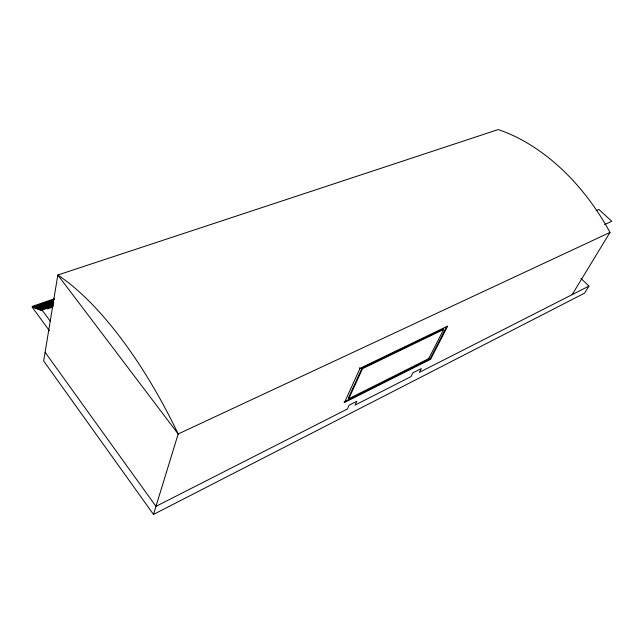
<?xml version="1.0" encoding="UTF-8"?>
<svg xmlns="http://www.w3.org/2000/svg" width="644" height="644" viewBox="0 0 644 644"><rect width="100%" height="100%" fill="white"/><g stroke="black" fill="none" stroke-linecap="round" stroke-linejoin="round"><path stroke-width="0.97" d="M54.313 298.792L32.321 306.375L32.2 307.172L49.443 330.783M54.378 299.46L33.287 306.737L33.166 307.542L32.321 306.375M53.533 300.442L34.253 307.108L34.132 307.904L33.287 306.737M53.597 301.118L35.227 307.47L35.106 308.267L34.253 307.108M53.661 301.786L36.201 307.84L36.08 308.637L35.227 307.47M53.734 302.463L37.175 308.202L37.054 309.007L36.201 307.84M53.806 303.139L38.157 308.573L38.036 309.378L37.175 308.202M52.953 304.137L39.139 308.943L39.018 309.748L38.157 308.573M53.025 304.821L40.121 309.313L40 310.118L39.139 308.943M53.098 305.506L41.111 309.684L40.983 310.488L40.121 309.313M53.178 306.19L42.102 310.062L41.973 310.867L41.111 309.684M153.489 514.435L178.187 433.976L609.997 232.436A184.385 126.353 63.9 0 0 498.206 129.565L57.815 275.02L43.671 360.97L153.489 514.435L584.599 293.149L588.946 286.105L580.977 278.458M344.476 402.524L360.028 368.32L447.693 326.081L430.627 359.231L344.476 402.524L344.025 401.993L430.176 358.748L446.783 326.46M362.041 368.118L348.307 398.201L348.766 398.733L428.679 358.676L443.668 329.454L443.209 328.963L362.041 368.118L362.516 368.658L348.766 398.733M609.997 232.436L572.097 294.678M588.946 286.105L419.413 372.345L421.345 368.569L412.933 372.836L411.017 376.619L355.045 405.092L356.848 401.236L349.137 405.14L347.358 409.004L155.969 506.361L45.104 352.3M362.516 368.658L443.668 329.454M604.595 224.579L611.8 221.286L598.84 209.453L596.127 210.644M47.511 308.927L52.124 307.317M430.176 358.748L430.627 359.231M428.236 358.185L428.679 358.676M359.553 367.78L360.028 368.32M42.102 310.062L50.409 321.364M178.187 433.976L57.815 275.02A250.983 96.173 66.4 0 1 178.187 433.976"/></g></svg>
